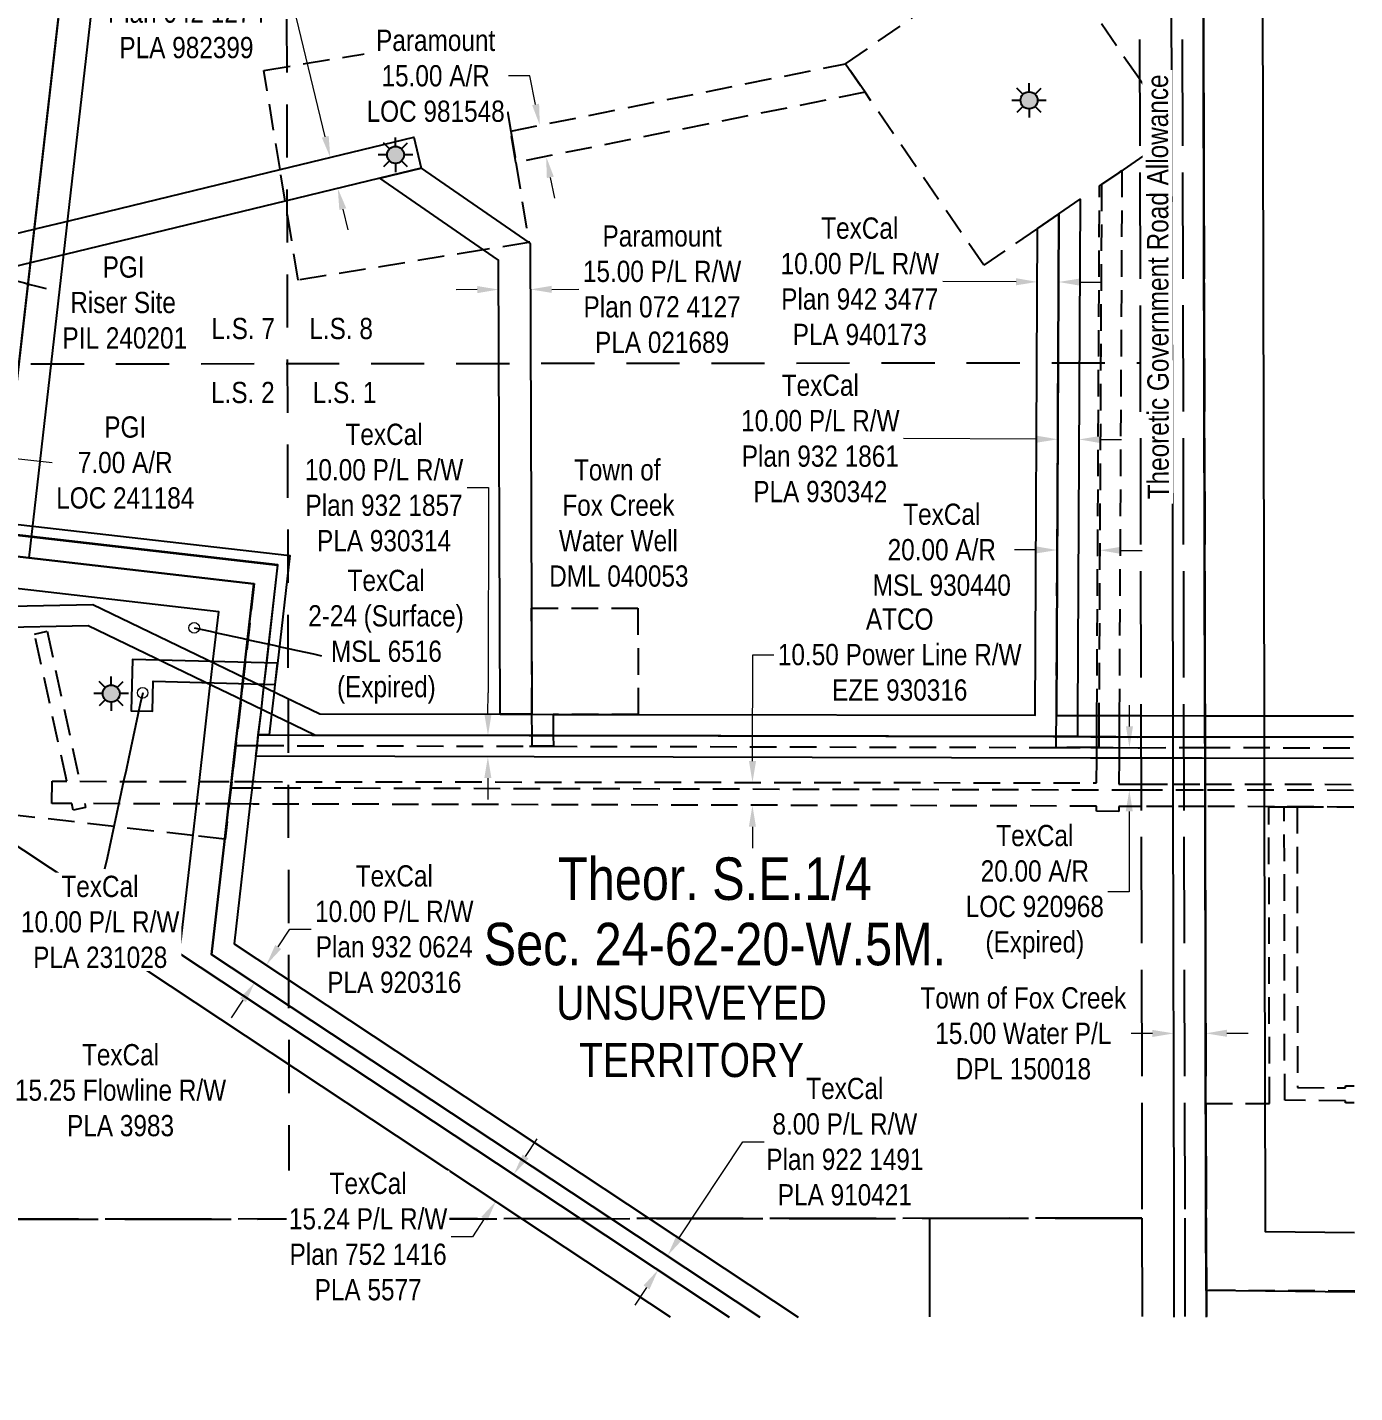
# Model space of a CAD drawing. Extents: x 507940 to 514253, y 6024270 to 6026836.
# Drawn here: x 509121 to 509745, y 6024666 to 6025308 of the extents above; entities that cross this region are included whole.
import ezdxf

# ---------------------------------------------------------------- set-up
doc = ezdxf.new("R2010")
doc.units = 0
doc.header["$LTSCALE"] = 5
doc.header["$PDMODE"] = 3
doc.header["$PDSIZE"] = 5
for name, pattern in [('foc-ACCESSROAD', [3.75, 2.5, -1.25]), ('foc-FLOWLINE', [3.75, 2.5, -1.25]), ('foc-LSD', [8, 5, -3]), ('foc-UNSURVEYED', [12.5, 10, -2.5])]:
    doc.linetypes.add(name, pattern=pattern)
doc.layers.get('Defpoints').update_dxf_attribs({"color": 9})
for name, color, linetype in [('ABADATA-DRILL-T', 8, 'Continuous'), ('C-SYMBOL', 7, 'Continuous'), ('F-AR', 190, 'foc-ACCESSROAD'), ('F-EZE', 190, 'foc-FLOWLINE'), ('F-RW', 190, 'Continuous'), ('F-WS', 190, 'foc-ACCESSROAD'), ('F-WS-S', 8, 'Continuous'), ('L-ROAD-T', 7, 'Continuous'), ('L-SECTION-LSD', 7, 'foc-LSD'), ('L-UNS-T', 3, 'Continuous'), ('L-USEC', 7, 'foc-UNSURVEYED')]:
    doc.layers.add(name, color=color, linetype=linetype)
for name, color, linetype, lineweight in [('F-AR-T', 190, 'Continuous', 9), ('F-EZE-T', 190, 'Continuous', 9), ('F-FLOWLINE-T', 190, 'Continuous', 9), ('F-RW-T', 190, 'Continuous', 9), ('F-WS-T', 190, 'Continuous', 9)]:
    doc.layers.add(name, color=color, linetype=linetype, lineweight=lineweight)
doc.styles.add('100L', font='ARIALN.TTF', dxfattribs={"height": 11})
doc.styles.add('175L', font='ARIALN.TTF', dxfattribs={"height": 20})
doc.styles.add('80CG', font='ARIALN.TTF', dxfattribs={"height": 10})
doc.styles.add('80L', font='ARIALN.TTF', dxfattribs={"height": 10})
doc.dimstyles.new('Compass 5 000', dxfattribs={"dimscale": 5, "dimtxt": 9, "dimasz": 2, "dimexe": 0.2, "dimexo": 0.0625, "dimgap": 0.5, "dimtad": 0, "dimtih": 1, "dimtoh": 1, "dimzin": 0, "dimdsep": 46, "dimtxsty": '80CG', "dimcen": 0.1, "dimse1": 1, "dimse2": 1, "dimclrd": 256, "dimclrt": 256, "dimaunit": 1, "dimadec": 4, "dimazin": 0, "dimtfac": 0.06, "dimtofl": 0, "dimtmove": 0, "dimatfit": 1, "dimfxl": 0.2, "dimtolj": 1, "dimtzin": 0, "dimlwd": -1, "dimarcsym": 0})

# ---------------------------------------------------------------- blocks, each defined once
blk = doc.blocks.new('*D486')
at = {"layer": 'Defpoints', "color": 0, "transparency": 16777216}
for p in [(509585.45, 6024969.3), (509585.4, 6024949.31), (509639.01, 6024949.18)]:
    blk.add_point(p, dxfattribs=at)
at = {"layer": 'F-AR-T', "transparency": 16777216}
for p, q in [((509639.08, 6024979.17), (509639.11, 6024989.17)), ((509638.99, 6024939.18), (509638.9, 6024901.34)), ((509638.9, 6024901.34), (509628.9, 6024901.34))]:
    blk.add_line(p, q, dxfattribs=at)
for points in [[(509637.42, 6024979.18), (509640.75, 6024979.17), (509639.06, 6024969.17)], [(509637.32, 6024939.18), (509640.65, 6024939.17), (509639.01, 6024949.18)]]:
    blk.add_solid(points, dxfattribs=at)
at = {"layer": 'F-AR-T', "transparency": 16777216, "insert": (509594.58, 6024901.34), "char_height": 10, "attachment_point": 5, "style": '80CG', "bg_fill": 3, "box_fill_scale": 1.1, "bg_fill_color": 256, "bg_fill_true_color": 13158600, "bg_fill_transparency": 0}
blk.add_mtext('\\A1;TexCal\\P20.00 A/R\\PLOC 920968\\P(Expired)', dxfattribs=at)
blk = doc.blocks.new('*D488')
at = {"layer": 'Defpoints', "color": 0, "transparency": 16777216}
for p in [(509077.22, 6025141.22), (509084.18, 6025140.42), (509080.61, 6025109.14)]:
    blk.add_point(p, dxfattribs=at)
at = {"layer": 'F-AR-T', "transparency": 16777216}
for p, q in [((509063.72, 6025111.07), (509053.78, 6025112.2)), ((509090.55, 6025108.01), (509132.59, 6025103.22))]:
    blk.add_line(p, q, dxfattribs=at)
for points in [[(509063.91, 6025112.72), (509063.53, 6025109.41), (509073.65, 6025109.93)], [(509090.74, 6025109.67), (509090.36, 6025106.35), (509080.61, 6025109.14)]]:
    blk.add_solid(points, dxfattribs=at)
at = {"layer": 'F-AR-T', "transparency": 16777216, "insert": (509166.88, 6025103.22), "char_height": 10, "attachment_point": 5, "style": '80CG'}
blk.add_mtext('\\A1;PGI\\P7.00 A/R\\PLOC 241184', dxfattribs=at)
blk = doc.blocks.new('*D495')
at = {"layer": 'Defpoints', "color": 0, "transparency": 16777216}
for p in [(509425.89, 6025274.78), (509428.85, 6025260.07), (509364.79, 6025247.17)]:
    blk.add_point(p, dxfattribs=at)
at = {"layer": 'F-AR-T', "transparency": 16777216}
for p, q in [((509357.15, 6025285.08), (509347.15, 6025285.08)), ((509359.85, 6025271.68), (509357.15, 6025285.08)), ((509366.76, 6025237.37), (509368.73, 6025227.57))]:
    blk.add_line(p, q, dxfattribs=at)
for points in [[(509361.48, 6025272.01), (509358.22, 6025271.35), (509361.82, 6025261.87)], [(509368.39, 6025237.7), (509365.13, 6025237.04), (509364.79, 6025247.17)]]:
    blk.add_solid(points, dxfattribs=at)
at = {"layer": 'F-AR-T', "transparency": 16777216, "insert": (509312.84, 6025285.08), "char_height": 10, "attachment_point": 5, "style": '80CG', "bg_fill": 3, "box_fill_scale": 1.1, "bg_fill_color": 256, "bg_fill_true_color": 13158600, "bg_fill_transparency": 0}
blk.add_mtext('\\A1;Paramount\\P15.00 A/R\\PLOC 981548', dxfattribs=at)
blk = doc.blocks.new('*D498')
at = {"layer": 'Defpoints', "color": 0, "transparency": 16777216}
for p in [(509461.82, 6024952.84), (509564.69, 6024952.69), (509564.68, 6024941.83)]:
    blk.add_point(p, dxfattribs=at)
at = {"layer": 'F-EZE-T', "transparency": 16777216}
for p, q in [((509461.83, 6024962.84), (509461.91, 6025012.89)), ((509461.91, 6025012.89), (509471.91, 6025012.89)), ((509461.79, 6024931.98), (509461.77, 6024921.98))]:
    blk.add_line(p, q, dxfattribs=at)
for points in [[(509460.17, 6024962.85), (509463.5, 6024962.84), (509461.82, 6024952.84)], [(509460.12, 6024931.99), (509463.45, 6024931.98), (509461.8, 6024941.98)]]:
    blk.add_solid(points, dxfattribs=at)
at = {"layer": 'F-EZE-T', "transparency": 16777216, "insert": (509531.04, 6025012.89), "char_height": 10, "attachment_point": 5, "style": '80CG'}
blk.add_mtext('\\A1;ATCO\\P10.50 Power Line R/W\\PEZE 930316', dxfattribs=at)
blk = doc.blocks.new('*D505')
at = {"layer": 'Defpoints', "color": 0, "transparency": 16777216}
for p in [(509078.17, 6024812.02), (509075.44, 6024788.09), (509090.58, 6024786.37)]:
    blk.add_point(p, dxfattribs=at)
at = {"layer": 'F-FLOWLINE-T', "transparency": 16777216}
for p, q in [((509068.23, 6024813.15), (509058.3, 6024814.28)), ((509103.24, 6024809.16), (509113.18, 6024808.03))]:
    blk.add_line(p, q, dxfattribs=at)
for points in [[(509068.42, 6024814.81), (509068.04, 6024811.5), (509078.17, 6024812.02)], [(509103.43, 6024810.82), (509103.05, 6024807.51), (509093.31, 6024810.3)]]:
    blk.add_solid(points, dxfattribs=at)
at = {"layer": 'F-FLOWLINE-T', "transparency": 16777216, "insert": (509164.67, 6024808.03), "char_height": 10, "attachment_point": 5, "style": '80CG', "bg_fill": 3, "box_fill_scale": 1.1, "bg_fill_color": 256, "bg_fill_true_color": 13158600, "bg_fill_transparency": 0}
blk.add_mtext('\\A1;TexCal\\P15.25 Flowline R/W\\PPLA 3983', dxfattribs=at)
blk = doc.blocks.new('*D427')
at = {"layer": 'Defpoints', "color": 0, "transparency": 16777216}
for p in [(509227.76, 6024858.76), (509263.73, 6024846.94), (509258.22, 6024838.61)]:
    blk.add_point(p, dxfattribs=at)
at = {"layer": 'F-RW-T', "transparency": 16777216}
for p, q in [((509238.79, 6024875.43), (509244.3, 6024883.78)), ((509244.3, 6024883.78), (509254.3, 6024883.78)), ((509222.24, 6024850.42), (509216.72, 6024842.08))]:
    blk.add_line(p, q, dxfattribs=at)
for points in [[(509237.4, 6024876.35), (509240.18, 6024874.51), (509233.27, 6024867.09)], [(509220.85, 6024851.34), (509223.63, 6024849.5), (509227.76, 6024858.76)]]:
    blk.add_solid(points, dxfattribs=at)
at = {"layer": 'F-RW-T', "transparency": 16777216, "insert": (509293.39, 6024883.78), "char_height": 10, "attachment_point": 5, "style": '80CG'}
blk.add_mtext('\\A1;TexCal\\P10.00 P/L R/W\\PPlan 932 0624\\PPLA 920316', dxfattribs=at)
blk = doc.blocks.new('*D428')
at = {"layer": 'Defpoints', "color": 0, "transparency": 16777216}
for p in [(509302.87, 6024809.06), (509298.46, 6024802.4), (509421.9, 6024730.31)]:
    blk.add_point(p, dxfattribs=at)
at = {"layer": 'F-RW-T', "transparency": 16777216}
for p, q in [((509427.42, 6024738.65), (509457.31, 6024783.83)), ((509457.31, 6024783.83), (509467.31, 6024783.83)), ((509411.97, 6024715.31), (509406.46, 6024706.97))]:
    blk.add_line(p, q, dxfattribs=at)
for points in [[(509426.03, 6024739.57), (509428.81, 6024737.73), (509421.9, 6024730.31)], [(509410.58, 6024716.23), (509413.36, 6024714.39), (509417.49, 6024723.65)]]:
    blk.add_solid(points, dxfattribs=at)
at = {"layer": 'F-RW-T', "transparency": 16777216, "insert": (509505.25, 6024783.83), "char_height": 10, "attachment_point": 5, "style": '80CG'}
blk.add_mtext('\\A1;TexCal\\P8.00 P/L R/W\\PPlan 922 1491\\PPLA 910421', dxfattribs=at)
blk = doc.blocks.new('*D430')
at = {"layer": 'Defpoints', "color": 0, "transparency": 16777216}
for p in [(509342.43, 6025184.62), (509342.74, 6025094.83), (509357.74, 6025094.89)]:
    blk.add_point(p, dxfattribs=at)
at = {"layer": 'F-RW-T', "transparency": 16777216}
for p, q in [((509332.43, 6025184.59), (509322.43, 6025184.55)), ((509367.42, 6025184.71), (509380.24, 6025184.76))]:
    blk.add_line(p, q, dxfattribs=at)
for points in [[(509332.42, 6025186.25), (509332.43, 6025182.92), (509342.43, 6025184.62)], [(509367.42, 6025186.38), (509367.43, 6025183.05), (509357.42, 6025184.68)]]:
    blk.add_solid(points, dxfattribs=at)
at = {"layer": 'F-RW-T', "transparency": 16777216, "insert": (509419.32, 6025184.76), "char_height": 10, "attachment_point": 5, "style": '80CG', "bg_fill": 3, "box_fill_scale": 1.1, "bg_fill_color": 256, "bg_fill_true_color": 13158600, "bg_fill_transparency": 0}
blk.add_mtext('\\A1;Paramount\\P15.00 P/L R/W\\PPlan 072 4127\\PPLA 021689', dxfattribs=at)
blk = doc.blocks.new('*D431')
at = {"layer": 'Defpoints', "color": 0, "transparency": 16777216}
for p in [(509320.96, 6024974.95), (509337.43, 6024974.92), (509320.94, 6024964.9)]:
    blk.add_point(p, dxfattribs=at)
at = {"layer": 'F-RW-T', "transparency": 16777216}
for p, q in [((509327.67, 6025091.45), (509337.67, 6025091.45)), ((509337.67, 6025091.45), (509337.47, 6024994.92)), ((509337.45, 6024984.92), (509337.47, 6024994.92)), ((509337.38, 6024954.87), (509337.36, 6024944.87))]:
    blk.add_line(p, q, dxfattribs=at)
for points in [[(509335.78, 6024984.92), (509339.11, 6024984.91), (509337.43, 6024974.92)], [(509335.72, 6024954.87), (509339.05, 6024954.86), (509337.4, 6024964.87)]]:
    blk.add_solid(points, dxfattribs=at)
at = {"layer": 'F-RW-T', "transparency": 16777216, "insert": (509288.58, 6025091.45), "char_height": 10, "attachment_point": 5, "style": '80CG'}
blk.add_mtext('\\A1;TexCal\\P10.00 P/L R/W\\PPlan 932 1857\\PPLA 930314', dxfattribs=at)
blk = doc.blocks.new('*D432')
at = {"layer": 'Defpoints', "color": 0, "transparency": 16777216}
for p in [(509605.73, 6025188.17), (509595.41, 6025122.83), (509605.4, 6025122.78)]:
    blk.add_point(p, dxfattribs=at)
at = {"layer": 'F-RW-T', "transparency": 16777216}
for p, q in [((509585.74, 6025188.27), (509551.35, 6025188.44)), ((509615.73, 6025188.12), (509625.73, 6025188.07))]:
    blk.add_line(p, q, dxfattribs=at)
for points in [[(509585.75, 6025189.94), (509585.73, 6025186.6), (509595.74, 6025188.22)], [(509615.74, 6025189.79), (509615.72, 6025186.46), (509605.73, 6025188.17)]]:
    blk.add_solid(points, dxfattribs=at)
at = {"layer": 'F-RW-T', "transparency": 16777216, "insert": (509512.27, 6025188.44), "char_height": 10, "attachment_point": 5, "style": '80CG'}
blk.add_mtext('\\A1;TexCal\\P10.00 P/L R/W\\PPlan 942 3477\\PPLA 940173', dxfattribs=at)
blk = doc.blocks.new('*D433')
at = {"layer": 'Defpoints', "color": 0, "transparency": 16777216}
for p in [(509659.88, 6024840.26), (509674.87, 6024840.29), (509659.89, 6024834.79)]:
    blk.add_point(p, dxfattribs=at)
at = {"layer": 'F-RW-T', "transparency": 16777216}
for p, q in [((509649.89, 6024834.77), (509639.89, 6024834.75)), ((509684.88, 6024834.85), (509694.88, 6024834.87))]:
    blk.add_line(p, q, dxfattribs=at)
for points in [[(509649.89, 6024836.44), (509649.9, 6024833.11), (509659.89, 6024834.79)], [(509684.88, 6024836.51), (509684.89, 6024833.18), (509674.88, 6024834.82)]]:
    blk.add_solid(points, dxfattribs=at)
at = {"layer": 'F-RW-T', "transparency": 16777216, "insert": (509589.17, 6024834.75), "char_height": 10, "attachment_point": 5, "style": '80CG', "bg_fill": 3, "box_fill_scale": 1.1, "bg_fill_color": 256, "bg_fill_true_color": 13158600, "bg_fill_transparency": 0}
blk.add_mtext('\\A1;Town of Fox Creek\\P15.00 Water P/L\\PDPL 150018', dxfattribs=at)
blk = doc.blocks.new('*D434')
at = {"layer": 'Defpoints', "color": 0, "transparency": 16777216}
for p in [(509605.36, 6025114.19), (509605.35, 6025111.2), (509615.33, 6025111.15)]:
    blk.add_point(p, dxfattribs=at)
at = {"layer": 'F-RW-T', "transparency": 16777216}
for p, q in [((509595.36, 6025114.24), (509532.8, 6025114.55)), ((509625.35, 6025114.09), (509635.35, 6025114.04))]:
    blk.add_line(p, q, dxfattribs=at)
for points in [[(509595.37, 6025115.9), (509595.35, 6025112.57), (509605.36, 6025114.19)], [(509625.36, 6025115.76), (509625.34, 6025112.42), (509615.35, 6025114.14)]]:
    blk.add_solid(points, dxfattribs=at)
at = {"layer": 'F-RW-T', "transparency": 16777216, "insert": (509493.72, 6025114.55), "char_height": 10, "attachment_point": 5, "style": '80CG', "bg_fill": 3, "box_fill_scale": 1.1, "bg_fill_color": 256, "bg_fill_true_color": 13158600, "bg_fill_transparency": 0}
blk.add_mtext('\\A1;TexCal\\P10.00 P/L R/W\\PPlan 932 1861\\PPLA 930342 ', dxfattribs=at)
blk = doc.blocks.new('*D446')
at = {"layer": 'Defpoints', "color": 0, "transparency": 16777216}
for p in [(509349.61, 6024768.56), (509352.11, 6024766.91), (509343.71, 6024754.21)]:
    blk.add_point(p, dxfattribs=at)
at = {"layer": 'F-RW-T', "transparency": 16777216}
for p, q in [((509355.12, 6024776.9), (509360.64, 6024785.24)), ((509335.69, 6024747.53), (509330.17, 6024739.19)), ((509330.17, 6024739.19), (509320.17, 6024739.19))]:
    blk.add_line(p, q, dxfattribs=at)
for points in [[(509353.73, 6024777.82), (509356.51, 6024775.98), (509349.61, 6024768.56)], [(509334.3, 6024748.45), (509337.08, 6024746.61), (509341.21, 6024755.87)]]:
    blk.add_solid(points, dxfattribs=at)
at = {"layer": 'F-RW-T', "transparency": 16777216, "insert": (509281.09, 6024739.19), "char_height": 10, "attachment_point": 5, "style": '80CG', "bg_fill": 3, "box_fill_scale": 1.1, "bg_fill_color": 256, "bg_fill_true_color": 13158600, "bg_fill_transparency": 0}
blk.add_mtext('\\A1;TexCal\\P15.24 P/L R/W\\PPlan 752 1416\\PPLA 5577', dxfattribs=at)
blk = doc.blocks.new('*D475')
at = {"layer": 'Defpoints', "color": 0, "transparency": 16777216}
for p in [(509263.29, 6025246.74), (509169.98, 6025224.14), (509173.5, 6025209.58)]:
    blk.add_point(p, dxfattribs=at)
at = {"layer": 'F-RW-T', "transparency": 16777216}
for p, q in [((509244.73, 6025323.36), (509234.73, 6025323.36)), ((509260.94, 6025256.46), (509244.73, 6025323.36)), ((509269.17, 6025222.46), (509271.52, 6025212.74))]:
    blk.add_line(p, q, dxfattribs=at)
for points in [[(509262.55, 6025256.85), (509259.32, 6025256.07), (509263.29, 6025246.74)], [(509270.79, 6025222.85), (509267.55, 6025222.07), (509266.82, 6025232.18)]]:
    blk.add_solid(points, dxfattribs=at)
at = {"layer": 'F-RW-T', "transparency": 16777216, "insert": (509195.65, 6025323.36), "char_height": 10, "attachment_point": 5, "style": '80CG', "bg_fill": 3, "box_fill_scale": 1.1, "bg_fill_color": 256, "bg_fill_true_color": 13158600, "bg_fill_transparency": 0}
blk.add_mtext('\\A1;Paramount\\P15.00 P/L R/W\\PPlan 042 1274\\PPLA 982399', dxfattribs=at)
blk = doc.blocks.new('GAS')
h = blk.add_hatch(color=255)
h.dxf.hatch_style = 1
edge = h.paths.add_edge_path()
edge.add_arc((0, 0), 0.9, 0, 360)
for p, q in [((0, 0.81), (0, 1.62)), ((-0.81, 0), (-1.62, 0)), ((-0.57, 0.57), (-1.14, 1.14)), ((0.57, 0.57), (1.14, 1.14)), ((1.62, 0), (0.81, 0)), ((-0.57, -0.57), (-1.14, -1.14)), ((0, -0.81), (0, -1.62)), ((1.14, -1.14), (0.57, -0.57))]:
    blk.add_line(p, q)
blk.add_circle((0, 0), 0.8)
blk = doc.blocks.new('*D514')
at = {"layer": 'Defpoints', "color": 0, "transparency": 16777216}
for p in [(509605.12, 6025065.51), (509625.1, 6025062.01), (509625.11, 6025065.41)]:
    blk.add_point(p, dxfattribs=at)
at = {"layer": 'F-AR-T', "transparency": 16777216}
for p, q in [((509595.1, 6025062.16), (509585.1, 6025062.21)), ((509635.09, 6025061.96), (509645.09, 6025061.92))]:
    blk.add_line(p, q, dxfattribs=at)
for points in [[(509595.11, 6025063.83), (509595.09, 6025060.5), (509605.1, 6025062.11)], [(509635.1, 6025063.63), (509635.09, 6025060.3), (509625.1, 6025062.01)]]:
    blk.add_solid(points, dxfattribs=at)
at = {"layer": 'F-AR-T', "transparency": 16777216, "insert": (509550.83, 6025062.21), "char_height": 10, "attachment_point": 5, "style": '80CG'}
blk.add_mtext('\\A1;TexCal\\P20.00 A/R\\PMSL 930440', dxfattribs=at)

msp = doc.modelspace()

# ---------------------------------------------------------------- linework, layer by layer
at = {"layer": 'F-AR'}
msp.add_lwpolyline([(509514.751, 6025277.375), (509350.564, 6025244.309), (509348.144, 6025259.117), (509505.528, 6025290.815), (509514.751, 6025277.375)], close=True, dxfattribs=at)
msp.add_lwpolyline([(509744.49, 6024949.097), (509673.909, 6024949.243), (509673.364, 6024949.241), (509643.747, 6024949.166), (509643.221, 6024949.168), (509226.677, 6024950.165), (509216.624, 6024950.188), (509216.967, 6024953.187), (509218.909, 6024970.176), (509228.962, 6024970.152), (509356.904, 6024969.846), (509366.9, 6024969.822), (509603.361, 6024969.257), (509620.903, 6024969.215), (509623.355, 6024969.21), (509631.399, 6024969.19), (509643.179, 6024969.161), (509643.745, 6024969.16), (509673.322, 6024969.235), (509673.905, 6024969.236), (509744.448, 6024969.091)], dxfattribs=at)
at = {"layer": 'F-EZE'}
for points in [[(509744.507, 6024941.259), (509707.242, 6024941.333), (509674.66, 6024941.569), (509659.669, 6024941.497), (509644.517, 6024941.459), (509634.062, 6024941.479), (509634.05, 6024939.11), (509623.555, 6024939.295), (509623.566, 6024941.684), (509227.099, 6024942.665), (509217.046, 6024942.69), (509201.969, 6024942.725), (509147.858, 6024942.855), (509148.241, 6024941.107), (509142.382, 6024939.823), (509141.714, 6024942.869), (509132.427, 6024942.892), (509132.453, 6024953.388), (509139.41, 6024953.372), (509124.238, 6025022.597), (509130.098, 6025023.881), (509145.554, 6024953.357), (509203.169, 6024953.242), (509218.246, 6024953.195), (509228.299, 6024953.192), (509623.62, 6024952.603), (509623.678, 6024964.209), (509623.702, 6024969.209), (509623.728, 6024974.286), (509623.778, 6024984.305), (509625.016, 6025233.377), (509625.949, 6025234.017), (509634.022, 6025239.556), (509635.549, 6025240.604), (509634.274, 6024984.295), (509634.224, 6024974.215), (509634.199, 6024969.183), (509634.174, 6024964.183), (509634.114, 6024951.968), (509644.495, 6024951.947), (509659.647, 6024951.984), (509674.638, 6024952.062), (509744.485, 6024951.912)], [(509744.8, 6024802.11), (509740.605, 6024802.129), (509740.596, 6024803.142), (509712.089, 6024803.353), (509711.882, 6024941.324), (509717.882, 6024941.313), (509718.074, 6024809.302), (509740.64, 6024809.135), (509740.645, 6024810.134), (509744.783, 6024810.103)]]:
    msp.add_lwpolyline(points, dxfattribs=at)
at = {"layer": 'F-RW'}
for points in [[(509174.056, 6025651.631), (509173.804, 6025649.426), (509065.48, 6024701.352)], [(509174.058, 6025651.631), (509106.514, 6025060.241), (509121.656, 6025058.496), (509188.929, 6025647.698), (509189.38, 6025651.647)], [(509660.175, 6024701.352), (509660.074, 6024749.174), (509659.668, 6024941.703), (509659.653, 6024949.2), (509659.646, 6024952.199), (509659.621, 6024964.199), (509659.61, 6024969.193), (509659.599, 6024974.187), (509659.578, 6024984.229), (509658.605, 6025472.991), (509658.586, 6025479.424), (509658.487, 6025514.239), (509658.377, 6025552.925), (509658.168, 6025652.135)], [(509673.159, 6025652.15), (509673.369, 6025552.972), (509673.464, 6025507.818), (509673.538, 6025473.02), (509674.57, 6024984.212), (509674.591, 6024974.224), (509674.601, 6024969.232), (509674.612, 6024964.236), (509674.637, 6024952.237), (509674.644, 6024949.238), (509674.659, 6024941.741), (509675.066, 6024749.222), (509675.167, 6024701.352)], [(509105.116, 6025035.57), (509151.593, 6025036.42), (509209.495, 6025008.567), (509223.79, 6025001.69), (509233.323, 6024997.105), (509238.088, 6024994.813), (509258.341, 6024985.069), (509343.134, 6024984.894), (509358.129, 6024984.864), (509368.127, 6024984.844), (509408.115, 6024984.762), (509594.725, 6024984.378), (509595.864, 6025213.373), (509605.887, 6025220.25), (509604.715, 6024984.356), (509614.705, 6024984.336), (509622.257, 6024984.32), (509624.709, 6024984.296), (509632.754, 6024984.298), (509644.426, 6024984.275), (509674.57, 6024984.212), (509744.417, 6024984.068)], [(509108.272, 6025075.13), (509123.415, 6025073.384), (509244.203, 6025059.466), (509238.405, 6025008.757), (509237.265, 6024998.783), (509236.722, 6024994.034), (509235.521, 6024983.522), (509234.562, 6024975.13), (509229.446, 6024975.141), (509230.753, 6024985.815), (509231.954, 6024996.328), (509232.25, 6024998.918), (509233.39, 6025008.891), (509238.67, 6025055.075), (509122.85, 6025068.421), (509107.707, 6025070.165)], [(509107.52, 6025070.074), (509122.663, 6025068.33), (509238.483, 6025054.984), (509231.767, 6024996.237), (509230.566, 6024985.724), (509229.255, 6024974.257), (509228.685, 6024969.266), (509228.113, 6024964.266), (509226.741, 6024952.267), (509226.398, 6024949.268), (509225.54, 6024941.767), (509218.126, 6024876.909), (509413.741, 6024747.485), (509483.377, 6024701.414)], [(509106.388, 6025060.143), (509121.531, 6025058.397), (509227.416, 6025046.197), (509223.172, 6025009.068), (509222.23, 6025000.824), (509222.032, 6024999.095), (509221.028, 6024990.312), (509218.626, 6024969.29), (509216.683, 6024952.294), (509216.34, 6024949.291), (509215.482, 6024941.792), (509213.567, 6024925.039), (509207.499, 6024871.956), (509395.706, 6024747.435), (509465.294, 6024701.395)], [(509465.294, 6024701.395), (509395.706, 6024747.436), (509207.499, 6024871.956), (509213.567, 6024925.039), (509215.482, 6024941.792), (509216.34, 6024949.291), (509216.683, 6024952.291), (509218.626, 6024969.29), (509221.028, 6024990.312), (509222.23, 6025000.824), (509227.416, 6025046.197), (509121.531, 6025058.397), (509106.388, 6025060.143)], [(509450.824, 6024701.38), (509381.275, 6024747.395), (509192.453, 6024872.322), (509198.674, 6024926.755), (509200.397, 6024941.827), (509201.597, 6024952.339), (509206.725, 6024997.193), (509206.989, 6024999.497), (509207.927, 6025007.704), (509208.129, 6025009.47), (509210.821, 6025033.021), (509104.692, 6025045.25)], [(509744.438, 6024974.08), (509674.591, 6024974.224), (509644.448, 6024974.148), (509632.703, 6024974.226), (509624.659, 6024974.28), (509622.207, 6024974.296), (509614.655, 6024974.347), (509604.666, 6024974.368), (509368.161, 6024974.855), (509358.165, 6024974.875), (509256.053, 6024975.086), (509236.888, 6024984.306), (509232.122, 6024986.599), (509222.59, 6024991.184), (509208.294, 6024998.061), (509149.403, 6025026.389), (509103.976, 6025025.56)], [(509237.4, 6024998.881), (509238.537, 6025008.855), (509170.277, 6025010.679), (509169.633, 6024986.564), (509179.628, 6024986.258), (509180.007, 6025000.416), (509237.397, 6024998.882)], [(509744.459, 6024964.092), (509673.246, 6024964.239), (509643.103, 6024964.162), (509631.287, 6024964.19), (509620.791, 6024964.216), (509228.305, 6024965.155), (509228.876, 6024970.152), (509229.446, 6024975.141), (509234.473, 6024975.131), (509254.687, 6024975.089), (509356.8, 6024974.878), (509366.796, 6024974.858), (509603.3, 6024974.371), (509613.29, 6024974.35), (509620.842, 6024974.299), (509623.293, 6024974.283), (509631.338, 6024974.229), (509643.082, 6024974.151), (509673.225, 6024974.226), (509744.438, 6024974.08)], [(509106.79, 6024928.997), (509192.453, 6024872.322), (509381.274, 6024747.396), (509450.824, 6024701.38)], [(509423.259, 6024701.351), (509353.777, 6024747.321), (509104.856, 6024912.014)]]:
    msp.add_lwpolyline(points, dxfattribs=at)
for points in [[(509091.166, 6025189.64), (509082.481, 6025187.529), (509083.691, 6025198.118), (509084.293, 6025203.394), (509103.309, 6025208.002), (509125.368, 6025213.34), (509141.138, 6025217.159), (509239.676, 6025241.024), (509302.565, 6025256.254), (509306.092, 6025241.69), (509286.547, 6025236.956), (509242.101, 6025226.193), (509139.331, 6025201.305), (509123.562, 6025197.486), (509101.508, 6025192.141), (509091.166, 6025189.64)], [(509357.953, 6025034.849), (509358.129, 6024984.864), (509343.134, 6024984.894), (509342.377, 6025198.433), (509335.354, 6025203.279), (509286.547, 6025236.956), (509306.092, 6025241.69), (509356.701, 6025206.769), (509357.345, 6025206.325), (509357.953, 6025034.849)], [(509605.887, 6025220.25), (509615.91, 6025227.128), (509614.705, 6024984.336), (509614.655, 6024974.347), (509604.666, 6024974.368), (509604.715, 6024984.356), (509605.887, 6025220.25)]]:
    msp.add_lwpolyline(points, close=True, dxfattribs=at)
at = {"layer": 'F-WS'}
for points in [[(509625.949, 6025234.017), (509624.709, 6024984.296), (509624.659, 6024974.28), (509624.634, 6024969.207), (509622.182, 6024969.212), (509604.64, 6024969.254), (509604.666, 6024974.368), (509604.715, 6024984.356), (509605.887, 6025220.25), (509595.864, 6025213.373), (509570.574, 6025196.02), (509514.751, 6025277.375), (509505.528, 6025290.815), (509583.838, 6025344.547), (509604.685, 6025340.666), (509643.795, 6025283.671), (509652.762, 6025270.601), (509648.882, 6025249.752), (509643.874, 6025246.316), (509634.022, 6025239.556), (509625.949, 6025234.017)], [(509335.354, 6025203.279), (509248.176, 6025189.028), (509242.101, 6025226.193), (509239.676, 6025241.024), (509232.047, 6025287.686), (509340.573, 6025305.428), (509348.144, 6025259.117), (509350.564, 6025244.309), (509356.701, 6025206.769), (509335.354, 6025203.279)], [(509407.937, 6025034.746), (509408.115, 6024984.762), (509368.127, 6024984.844), (509368.161, 6024974.855), (509368.179, 6024969.819), (509358.183, 6024969.843), (509358.165, 6024974.875), (509358.129, 6024984.864), (509357.953, 6025034.849), (509407.937, 6025034.746)]]:
    msp.add_lwpolyline(points, close=True, dxfattribs=at)
for points in [[(509106.486, 6025060.244), (509227.513, 6025046.298), (509213.843, 6024926.073), (509213.773, 6024926.081), (509213.773, 6024926.081), (509213.773, 6024926.081), (509213.773, 6024926.081), (509198.88, 6024927.797), (509107.934, 6024938.276)], [(509744.986, 6024713.62), (509675.14, 6024713.859), (509675.066, 6024749.222), (509674.955, 6024801.81), (509704.923, 6024801.861), (509704.628, 6024941.352), (509711.882, 6024941.324), (509717.882, 6024941.312), (509744.507, 6024941.259)]]:
    msp.add_lwpolyline(points, dxfattribs=at)
at = {"layer": 'L-SECTION-LSD'}
msp.add_line((508842.516, 6025149.382), (509643.679, 6025150.215), dxfattribs=at)
at = {"layer": 'L-SECTION-LSD', "flags": 128}
msp.add_lwpolyline([(509242.287, 6025551.703), (509243.908, 6024747.893)], dxfattribs=at)
at = {"layer": 'L-USEC'}
for p, q in [((509663.381, 6025552.194), (509665.073, 6024747.974)), ((509673.439, 6025552.204), (509675.131, 6024747.996)), ((508041.643, 6024746.266), (509644.967, 6024747.932)), ((509644.967, 6024747.932), (508041.643, 6024746.266)), ((509545.021, 6024747.722), (509545.118, 6024701.478)), ((509644.967, 6024747.932), (509645.065, 6024701.582)), ((509665.073, 6024747.974), (509665.171, 6024701.603)), ((509675.131, 6024747.996), (509675.229, 6024701.613))]:
    msp.add_line(p, q, dxfattribs=at)

# ---------------------------------------------------------------- block references
at = {"layer": 'ABADATA-DRILL-T', "xscale": 4.997325200000109, "yscale": 4.997325200000109, "zscale": 4.997325200000109}
msp.add_blockref('GAS', (509160.269, 6024994.581), dxfattribs=at)
at = {"layer": 'F-WS-S', "xscale": 4.997325200000109, "yscale": 4.997325200000109, "zscale": 4.997325200000109}
msp.add_blockref('GAS', (509591.846, 6025273.597), dxfattribs=at)

# ---------------------------------------------------------------- texts
at = {"layer": 'F-AR-T', "insert": (509136.072, 6025200.207), "char_height": 10, "attachment_point": 1, "style": '80L'}
msp.add_mtext_dynamic_manual_height_columns('\\pi20.17471;PGI\\P\\pi4.95984;Riser Site\\P\\pi1.29681;PIL 240201', width=58.19389, gutter_width=50.027, heights=[0], dxfattribs=at)
at = {"layer": 'F-WS-T', "insert": (509252.653, 6025052.821), "char_height": 9.9893, "attachment_point": 1, "style": '80L'}
msp.add_mtext_dynamic_manual_height_columns('\\pi18.76832;TexCal\\P\\pi0.26494;2-24 (Surface)\\P\\pi10.94587;MSL 6516\\P\\pi13.81115;(Expired)', width=72.66275, gutter_width=50.027, heights=[0], dxfattribs=at)

# ---------------------------------------------------------------- dimensions: what is measured, and where the dimension line sits
at = {"layer": 'F-AR-T', "color": 3}
dim = msp.add_linear_dim(base=(509080.612, 6025109.142), p1=(509077.217, 6025141.216), p2=(509084.175, 6025140.423), angle=353.501859, text='PGI\\P7.00 A/R\\PLOC 241184', dimstyle='Compass 5 000', override={"dimtfill": 0}, dxfattribs=at)
dim.commit()
dim.dimension.update_dxf_attribs({"geometry": '*D488', "text_midpoint": (509166.877, 6025103.222), "dimtype": 161})
at = {"layer": 'F-RW-T'}
dim = msp.add_linear_dim(base=(509605.728, 6025188.172), p1=(509595.414, 6025122.832), p2=(509605.403, 6025122.782), angle=359.715364, text='TexCal\\P10.00 P/L R/W\\PPlan 942 3477\\PPLA 940173', dimstyle='Compass 5 000', dxfattribs=at)
dim.commit()
dim.dimension.update_dxf_attribs({"geometry": '*D432', "text_midpoint": (509512.267, 6025188.442), "dimtype": 161})

# ---------------------------------------------------------------- leaders
at = {"layer": 'F-RW-T', "path_type": 1}
for points in [[(509088.754, 6025195.746), (509129.729, 6025185.059)], [(509199.29, 6025025.527), (509259.173, 6025012.406)]]:
    msp.add_leader(points, dimstyle='Compass 5 000', override={"dimasz": 1, "dimldrblk": 'DotBlank'}, dxfattribs=at)

# ---------------------------------------------------------------- next in the draw order: texts
at = {"layer": 'L-ROAD-T', "insert": (509647.409, 6025185.848), "char_height": 9.99465, "width": 199.83847, "attachment_point": 2, "rotation": 90.12056, "style": '80L', "bg_fill": 3, "box_fill_scale": 1.2, "bg_fill_color": 256, "bg_fill_transparency": 0}
msp.add_mtext('Theoretic Government Road Allowance', dxfattribs=at)

# ---------------------------------------------------------------- next in the draw order: linework, layer by layer
at = {"layer": 'F-RW'}
for points in [[(509744.928, 6024741.051), (509703.067, 6024741.528), (509703.052, 6024748.706), (509702.647, 6024940.693), (509702.63, 6024948.436), (509702.625, 6024950.978), (509702.598, 6024963.818), (509702.588, 6024968.438), (509702.577, 6024973.829), (509702.556, 6024983.823), (509701.549, 6025460.437), (509360.941, 6025606.896), (509339.501, 6025561.16), (509126.132, 6025651.582)], [(509744.987, 6024713.064), (509675.14, 6024713.859), (509675.067, 6024748.647), (509674.662, 6024940.634), (509674.645, 6024948.377), (509674.64, 6024950.919), (509674.613, 6024963.759), (509674.603, 6024968.379), (509674.592, 6024973.769), (509674.571, 6024983.763), (509673.603, 6025441.964), (509373.885, 6025570.356), (509354.248, 6025524.516), (509094.463, 6025634.608)]]:
    msp.add_lwpolyline(points, dxfattribs=at)
at = {"layer": 'L-USEC'}
msp.add_line((509643.275, 6025552.173), (509644.967, 6024747.932), dxfattribs=at)

# ---------------------------------------------------------------- next in the draw order: dimensions: what is measured, and where the dimension line sits
at = {"layer": 'F-AR-T'}
dim = msp.add_linear_dim(base=(509625.095, 6025062.015), p1=(509605.118, 6025065.512), p2=(509625.112, 6025065.413), angle=359.715444, text='TexCal\\P20.00 A/R\\PMSL 930440', dimstyle='Compass 5 000', dxfattribs=at)
dim.commit()
dim.dimension.update_dxf_attribs({"geometry": '*D514', "text_midpoint": (509550.828, 6025062.213), "dimtype": 161})

# ---------------------------------------------------------------- next in the draw order: texts
at = {"layer": 'C-SYMBOL', "color": 3, "linetype": 'Continuous', "insert": (509444.149, 6024917.544), "char_height": 19.97861, "width": 215.75342, "attachment_point": 2, "line_spacing_factor": 0.922857, "style": '175L', "bg_fill": 3, "box_fill_scale": 1.15, "bg_fill_color": 256, "bg_fill_true_color": 256, "bg_fill_transparency": 0}
msp.add_mtext('Theor. S.E.1/4 \\PSec. 24-62-20-W.5M.', dxfattribs=at)
at = {"layer": 'F-RW-T', "insert": (509117.157, 6024908.929), "char_height": 10, "attachment_point": 1, "style": '80L', "bg_fill": 3, "box_fill_scale": 1.15, "bg_fill_color": 256, "bg_fill_true_color": 256, "bg_fill_transparency": 0}
msp.add_mtext_dynamic_manual_height_columns('\\pi19.68795;TexCal\\P\\pi0.68726;10.00 P/L R/W\\P\\pi6.44102;PLA 231028', width=74.5396, gutter_width=50.027, heights=[0], dxfattribs=at)
at = {"layer": 'L-SECTION-LSD', "char_height": 9.9893, "attachment_point": 1, "style": '100L', "bg_fill": 3, "box_fill_scale": 1.15, "bg_fill_color": 256, "bg_fill_transparency": 0}
for s, width, insert in [('\\pi2.3464;L.S. 7', 30.897, (509205.046, 6025171.293)), ('L.S. 8', 30.41741, (509253.436, 6025171.293)), ('\\pi2.18736;L.S. 2', 30.66983, (509205.046, 6025141.199)), ('L.S. 1', 30.00724, (509255.06, 6025141.193))]:
    msp.add_mtext_dynamic_manual_height_columns(s, width=width, gutter_width=55.029, heights=[0], dxfattribs=dict(at, insert=insert))
at = {"layer": 'L-UNS-T', "color": 3, "linetype": 'Continuous', "insert": (509433.165, 6024857.203), "char_height": 15.99144, "width": 127.82572, "attachment_point": 2, "line_spacing_factor": 1.010641, "style": '80L', "bg_fill": 3, "box_fill_scale": 1.15, "bg_fill_color": 256, "bg_fill_true_color": 256, "bg_fill_transparency": 0}
msp.add_mtext('UNSURVEYED TERRITORY', dxfattribs=at)

# ---------------------------------------------------------------- next in the draw order: dimensions: what is measured, and where the dimension line sits
at = {"layer": 'F-AR-T'}
for base, p1, p2, angle, text, picture, middle in [((509364.785, 6025247.173), (509425.888, 6025274.775), (509428.848, 6025260.075), 281.386592, 'Paramount\\P15.00 A/R\\PLOC 981548', '*D495', (509312.837, 6025285.081)), ((509639.012, 6024949.178), (509585.448, 6024969.3), (509585.4, 6024949.306), 269.862856, 'TexCal\\P20.00 A/R\\PLOC 920968\\P(Expired)', '*D486', (509594.583, 6024901.341))]:
    dim = msp.add_linear_dim(base=base, p1=p1, p2=p2, angle=angle, text=text, dimstyle='Compass 5 000', override={"dimtfill": 1}, dxfattribs=at)
    dim.commit()
    dim.dimension.update_dxf_attribs({"geometry": picture, "text_midpoint": middle, "dimtype": 161})
at = {"layer": 'F-FLOWLINE-T'}
dim = msp.add_linear_dim(base=(509078.168, 6024812.019), p1=(509090.581, 6024786.37), p2=(509075.443, 6024788.094), angle=173.501426, text='TexCal\\P15.25 Flowline R/W\\PPLA 3983', dimstyle='Compass 5 000', override={"dimtfill": 1}, dxfattribs=at)
dim.commit()
dim.dimension.update_dxf_attribs({"geometry": '*D505', "text_midpoint": (509164.671, 6024808.031), "dimtype": 161})
at = {"layer": 'F-RW-T'}
dim = msp.add_linear_dim(base=(509263.289, 6025246.742), p1=(509173.505, 6025209.581), p2=(509169.978, 6025224.144), angle=103.613977, text='Paramount\\P15.00 P/L R/W\\PPlan 042 1274\\PPLA 982399', dimstyle='Compass 5 000', override={"dimtfill": 1}, dxfattribs=at)
dim.commit()
dim.dimension.update_dxf_attribs({"geometry": '*D475', "text_midpoint": (509195.651, 6025323.359), "dimtype": 161})

# ---------------------------------------------------------------- next in the draw order: block references
at = {"layer": 'F-WS-S', "xscale": 4.997325200000109, "yscale": 4.997325200000109, "zscale": 4.997325200000109}
msp.add_blockref('GAS', (509293.961, 6025247.96), dxfattribs=at)

# ---------------------------------------------------------------- next in the draw order: dimensions: what is measured, and where the dimension line sits
at = {"layer": 'F-EZE-T'}
dim = msp.add_linear_dim(base=(509461.818, 6024952.844), p1=(509564.678, 6024941.83), p2=(509564.694, 6024952.691), angle=89.914646, text='ATCO\\P10.50 Power Line R/W\\PEZE 930316', dimstyle='Compass 5 000', dxfattribs=at)
dim.commit()
dim.dimension.update_dxf_attribs({"geometry": '*D498', "text_midpoint": (509531.044, 6025012.885), "dimtype": 161})
at = {"layer": 'F-RW-T'}
dim = msp.add_linear_dim(base=(509342.426, 6025184.624), p1=(509357.74, 6025094.887), p2=(509342.745, 6025094.834), angle=180.203104, text='Paramount\\P15.00 P/L R/W\\PPlan 072 4127\\PPLA 021689', dimstyle='Compass 5 000', override={"dimtfill": 1}, dxfattribs=at)
dim.commit()
dim.dimension.update_dxf_attribs({"geometry": '*D430', "text_midpoint": (509419.323, 6025184.758), "dimtype": 161})
for base, p1, p2, angle, text, picture, middle in [((509227.756, 6024858.763), (509263.734, 6024846.937), (509258.223, 6024838.606), 236.510901, 'TexCal\\P10.00 P/L R/W\\PPlan 932 0624\\PPLA 920316', '*D427', (509293.387, 6024883.775)), ((509421.902, 6024730.314), (509298.464, 6024802.399), (509302.874, 6024809.064), 56.510901, 'TexCal\\P8.00 P/L R/W\\PPlan 922 1491\\PPLA 910421', '*D428', (509505.251, 6024783.828))]:
    dim = msp.add_linear_dim(base=base, p1=p1, p2=p2, angle=angle, text=text, dimstyle='Compass 5 000', dxfattribs=at)
    dim.commit()
    dim.dimension.update_dxf_attribs({"geometry": picture, "text_midpoint": middle, "dimtype": 161})

# ---------------------------------------------------------------- next in the draw order: leaders
at = {"layer": 'F-RW-T', "path_type": 1}
msp.add_leader([(509175.076, 6024994.986), (509157.184, 6024911.951)], dimstyle='Compass 5 000', override={"dimasz": 1, "dimldrblk": 'DotBlank'}, dxfattribs=at)

# ---------------------------------------------------------------- next in the draw order: texts
at = {"layer": 'F-WS-T', "insert": (509361.033, 6025104.838), "char_height": 9.9893, "attachment_point": 1, "style": '80L'}
msp.add_mtext_dynamic_manual_height_columns('\\pi16.84372;Town of\\P\\pi11.3755;Fox Creek\\P\\pi9.78102;Water Well\\P\\pi5.19862;DML 040053', width=74.52366, gutter_width=50.027, heights=[0], dxfattribs=at)

# ---------------------------------------------------------------- next in the draw order: dimensions: what is measured, and where the dimension line sits
at = {"layer": 'F-RW-T'}
for base, p1, p2, angle, text, override, picture, middle in [((509605.36, 6025114.188), (509615.334, 6025111.146), (509605.345, 6025111.196), 179.715364, 'TexCal\\P10.00 P/L R/W\\PPlan 932 1861\\PPLA 930342 ', {"dimtfill": 1}, '*D434', (509493.719, 6025114.549)), ((509337.425, 6024974.918), (509320.942, 6024964.899), (509320.963, 6024974.952), 89.882128, 'TexCal\\P10.00 P/L R/W\\PPlan 932 1857\\PPLA 930314', {"dimtmove": 1}, '*D431', (509310.104, 6025091.448)), ((509349.605, 6024768.563), (509343.711, 6024754.209), (509352.111, 6024766.905), 56.511114, 'TexCal\\P15.24 P/L R/W\\PPlan 752 1416\\PPLA 5577', {"dimtfill": 1}, '*D446', (509281.086, 6024739.185))]:
    dim = msp.add_linear_dim(base=base, p1=p1, p2=p2, angle=angle, text=text, dimstyle='Compass 5 000', override=override, dxfattribs=at)
    dim.commit()
    dim.dimension.update_dxf_attribs({"geometry": picture, "text_midpoint": middle, "dimtype": 161})
dim = msp.add_aligned_dim(p1=(509674.873, 6024840.29), p2=(509659.882, 6024840.258), distance=5.465, text='Town of Fox Creek\\P15.00 Water P/L\\PDPL 150018', dimstyle='Compass 5 000', override={"dimtfill": 1}, dxfattribs=at)
dim.commit()
dim.dimension.update_dxf_attribs({"geometry": '*D433', "text_midpoint": (509589.174, 6024834.751)})

doc.saveas('drawing.dxf')
